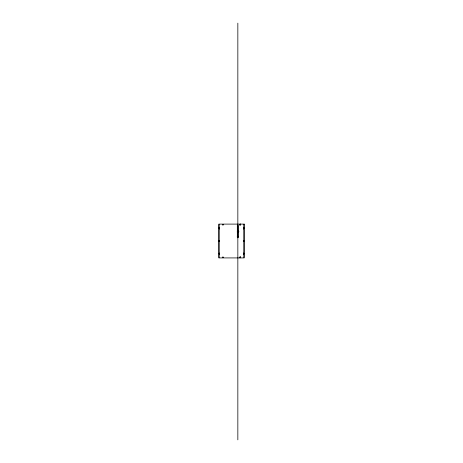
<?xml version="1.0" encoding="UTF-8"?>
<svg xmlns="http://www.w3.org/2000/svg" width="463" height="463" viewBox="0 0 463 463"><rect width="100%" height="100%" fill="white"/><g stroke="black" fill="none" stroke-linecap="round" stroke-linejoin="round"><path stroke-width="0.69" d="M222.321 224.896L223.392 224.63L222.321 224.364M239.741 224.358C240.442 226.911 239.689 222.437 240.679 224.364M222.321 257.654L223.392 257.393L222.321 257.127M239.741 257.115C240.384 259.679 239.765 255.211 240.679 257.127M223.218 224.931L222.697 224.607L223.235 224.341M223.218 257.694L222.697 257.37L223.235 257.104M239.712 224.896L240.679 224.896M219.08 227.605L219.612 227.605L219.612 229.058M243.92 227.605L243.388 227.605L243.388 229.058M219.08 227.981L219.612 227.981M243.388 227.981L243.92 227.981M219.08 228.676L219.612 228.676M243.388 228.676L243.92 228.676M237.444 231.234L238.856 231.234M237.235 231.766L238.856 231.766M237.235 232.027L238.74 232.027M237.23 236.784L238.682 236.784M219.08 240.667L219.612 240.667M243.388 240.667L243.92 240.667M219.08 241.356L219.612 241.356M243.388 241.356L243.92 241.356M219.08 253.348L219.612 253.348M243.388 253.348L243.92 253.348M219.08 254.042L219.612 254.042M243.388 254.042L243.92 254.042M239.712 257.654L240.679 257.654M243.92 224.364L243.92 257.654M243.388 252.966L243.388 254.418M240.303 224.364L240.303 224.896M240.303 257.127L240.303 257.654M239.608 224.364L239.608 224.896M239.608 257.127L239.608 257.654M237.843 23.15L237.843 439.85M223.392 224.364L223.392 224.896M223.392 257.127L223.392 257.654M222.697 224.364L222.697 224.896M222.697 257.127L222.697 257.654M219.612 252.966L219.612 254.418M219.08 224.364L219.08 257.654M218.999 228.305C219.827 229.445 219.717 227.142 219.005 228.282M218.999 240.991C219.896 242.097 219.612 239.799 219.005 240.945M218.999 253.672C219.913 254.783 219.589 252.451 219.005 253.649M237.316 225.655L237.316 237.345L237.878 237.837L238.37 237.345L238.37 225.655L237.878 225.163L237.316 225.62M243.306 228.305C244.134 229.445 244.024 227.142 243.312 228.282M243.306 240.991C244.204 242.097 243.92 239.799 243.312 240.945M243.306 253.672C244.221 254.783 243.891 252.451 243.312 253.649M244.18 224.104L218.82 224.104L218.82 257.92L244.18 257.92L244.18 224.104"/></g></svg>
